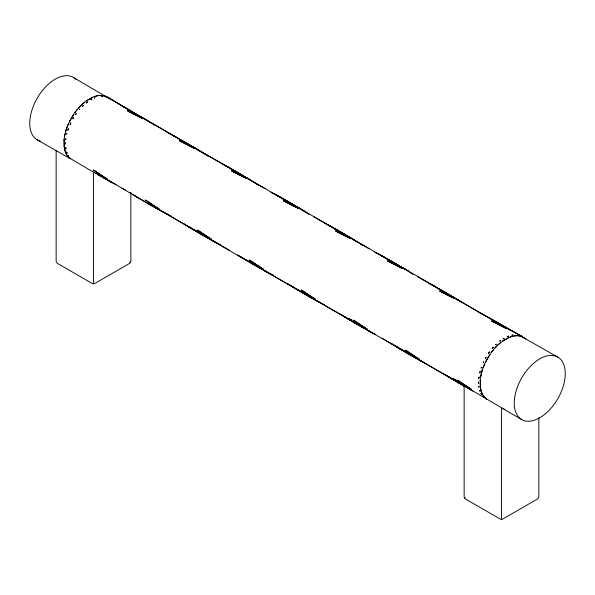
<?xml version="1.0" encoding="UTF-8"?>
<svg xmlns="http://www.w3.org/2000/svg" width="595" height="595" viewBox="0 0 595 595"><rect width="100%" height="100%" fill="white"/><g stroke="black" fill="none" stroke-linecap="round" stroke-linejoin="round"><path stroke-width="0.89" d="M70.292 158.701L56.146 150.624L56.146 261.413L57.232 263.288L92.418 283.607L93.497 283.77L93.497 172.186L69.072 157.757L70.292 158.791M464.621 386.073L464.145 385.954L464.145 496.966L465.231 498.841L500.417 519.16L501.503 519.323L501.503 407.746L444.279 374.069M93.497 283.77L94.583 283.607L129.769 263.288L130.454 262.432L130.855 261.413L130.855 192.951M464.546 497.993L465.231 497.591M501.503 519.323L502.582 519.16L537.768 498.841L538.854 496.966L538.854 417.571M37.217 139.825L56.778 151.048M96.561 173.591L93.497 172.186M107.45 97.089L104.735 95.981L107.45 97.089L109.77 98.889L73.282 77.365M136.582 114.456L108.811 97.907L150.721 122.845M524.731 338.139L520.893 336.249L557.783 357.089A36.064 20.818 -60 0 1 546.351 412.945A36.064 20.818 -60 0 1 515.121 394.916A36.064 20.818 -60 0 1 557.783 357.089M504.984 409.486L501.503 407.746M508.755 328.983L522.224 336.584L499.912 324.238M166.756 132.172L180.032 139.475M222.746 164.161L237.502 172.171L254.764 182.91M270.799 192.237L289.52 202.211L308.991 214.416M324.409 223.051L341.545 232.243L358.064 242.485M374.835 252.302L393.563 262.276L405.649 269.602L395.876 264.173M428.445 283.123L445.581 292.309L462.107 302.55M478.878 312.368L497.599 322.341L510.443 330.128L473.092 308.768M116.122 184.539L97.402 174.566M171.315 216.141L149.419 204.606L132.893 194.357M220.165 244.605L201.437 234.638L187.12 225.862M273.767 275.425L253.455 264.671L237.673 254.913M324.201 304.677L305.48 294.704L288.218 283.964M375.43 334.316L357.498 324.736L340.236 313.996M425.864 363.567L409.516 354.769L386.267 340.794M129.085 111.853L142.473 118.479L127.345 110.73L128.505 111.473M233.128 171.918L246.516 178.545L231.381 170.795L232.548 171.546M337.164 231.983L350.552 238.61L335.424 230.86L336.584 231.611M441.207 292.056L454.595 298.683L439.46 290.925L440.627 291.676M351.638 319.924L348.484 318.362L351.675 319.998M456.462 380.384L453.316 378.822L456.506 380.473M146.392 200.627L145.165 199.994L159.445 209.224L147.01 200.939M172.312 134.916L250.346 179.965L239.815 174.067M239.778 174.037L265.013 188.63M304.209 210.89L291.803 204.078L301.553 209.544M313.528 216.639L354.382 240.03L343.858 234.133M343.821 234.11L369.056 248.703M408.244 270.956L380.391 255.047L391.205 261.436M417.571 276.712L444.822 292.376M434.253 285.972L404.712 268.91M433.212 285.555L495.598 321.761L522.224 336.584M448.637 294.599L472.341 308.307M125.411 190.169L95.899 173.13L110.566 181.795L102.593 177.05M134.73 195.926L162.584 211.827L156.202 208.034M203.438 235.218L152.179 205.639L154.611 207.082M229.447 250.235L205.706 236.594M238.774 255.991L252.362 263.555M264.782 271.008L318.645 301.933L309.869 296.712M302.84 292.733L240.618 256.876L251.551 263.05M356.405 323.62L309.75 296.66M368.826 331.073L385.508 340.333M398.367 348.135L409.196 354.077M459.667 383.262L413.785 356.725M138.204 115.363L146.303 119.9L120.294 104.876L129.561 110.358M190.221 145.396L187.797 144.035L233.723 170.415M191.843 146.303L204.948 154.35M449.515 295.113L458.425 300.096L443.58 291.728M390.789 343.047L422.688 361.998L413.912 356.777M183.483 141.558L198.321 149.933L131.458 111.525L108.811 97.907M302.364 209.998L276.355 194.982L284.075 199.541M405.626 269.624L378.703 253.894M201.095 233.895L188.593 226.844L214.609 241.86L206.629 237.115M302.007 292.197L292.636 286.916L370.663 331.965L364.281 328.165M355.594 323.115L344.654 316.949L372.358 333.118M396.679 346.982L409.174 354.032M462.754 384.943L448.697 377.014L464.762 386.616M502.411 408.401L521.718 419.549M129.769 262.038L130.454 262.432M433.19 285.541L444.77 292.383M337.64 230.488L328.373 225.014L391.294 261.428M285.622 200.456L287.162 201.37M233.597 170.423L224.337 164.949L287.251 201.363M181.579 140.39L183.126 141.298M184.666 142.212L186.986 143.581L144.615 118.747M131.101 111.265L134.961 113.548M251.953 263.228L266.627 271.9L256.259 265.727M360.295 325.792L362.69 327.213M100.994 176.098L99.402 175.153L100.912 176.068M337.759 230.481L274.659 193.829M235.233 171.33L239.004 173.614M472.861 391.138L382.005 338.31M242.306 258.029L147.917 203.163M121.908 188.146L138.271 197.964M102.422 176.983L112.262 182.948M406.407 270.063L413.034 274.488M360.272 243.957L362.481 245.438M256.237 183.892L258.446 185.365M206.42 155.332L207.893 156.314M152.93 124.318L154.403 125.3M184.175 223.899L185.647 224.88M129.948 192.393L131.421 193.375M523.607 337.358L524.768 338.257M56.146 150.624L56.525 150.974M525.288 338.525L525.928 339.157M110.224 99.335L110.625 99.722M464.145 385.954L464.546 386.453M40.259 141.067A36.064 20.818 -60 0 1 37.217 98.182A36.064 20.818 -60 0 1 75.877 79.373M65.48 143.908L65.524 142.83L65.45 143.931M64.044 140.085L64.2 146.995L64.2 138.769L64.044 140.085M480.202 380.354L480.358 387.263L480.358 379.037L480.202 380.354M65.762 139.141L65.733 139.654L65.844 138.717L65.762 139.141M478.566 382.161L478.625 383.44L478.566 382.161M478.863 377.639L478.796 378.621L479.012 376.836L478.863 377.639M64.409 137.014L64.312 137.839L65.123 133.451L64.409 137.014M480.567 377.282L480.47 378.1L481.288 373.72L480.567 377.282M66.7 134.106L66.848 133.592L66.7 134.106M479.801 372.611L479.719 373.02L480.165 371.384L479.801 372.611M65.859 130.655L65.324 132.707L66.543 128.587L65.859 130.655M482.024 370.923L481.481 372.976L482.709 368.855L482.024 370.923M68.403 128.527L67.867 130.179L68.403 128.527M481.333 367.457L481.177 367.97L481.333 367.457M66.93 127.427L66.796 127.836L68.618 123.351L66.93 127.427M483.088 367.695L482.954 368.104L484.776 363.619L483.088 367.695M70.322 123.805L69.987 124.63L70.857 122.778L70.322 123.805M483.423 362.31L483.244 362.742L483.698 361.767L483.423 362.31M69.712 121.023L69.072 122.384L74.107 113.667L69.712 121.023M485.87 361.291L485.23 362.653L490.265 353.928L485.87 361.291M72.917 118.792L73.616 117.706L72.917 118.792M486.018 357.298L485.423 358.443L486.018 357.298M75.959 114.039L75.632 114.545L76.249 113.667L75.959 114.039M489.06 352.538L488.436 353.512L489.603 351.838L489.06 352.538M75.253 112.016L74.717 112.79L77.685 108.967L75.253 112.016M491.411 352.285L490.875 353.058L493.85 349.235L491.411 352.285M79.373 109.651L79.745 109.264L79.373 109.651M492.474 348.157L492.191 348.514L493.352 347.227L492.474 348.157M79.663 106.75L78.213 108.379L81.173 105.256L79.663 106.75M495.821 347.019L494.371 348.648L497.331 345.524L495.821 347.019M83.389 105.479L82.192 106.676L83.389 105.479M496.171 344.252L495.799 344.639L496.171 344.252M82.021 104.415L81.716 104.713L85.107 101.819L82.021 104.415M498.179 344.683L497.874 344.981L501.265 342.088L498.179 344.683M86.959 102.422L86.342 102.957L87.777 101.879L86.959 102.422M500.06 340.928L499.733 341.203L500.492 340.637L500.06 340.928M86.922 100.458L85.859 101.254L92.984 97.141L86.922 100.458M503.08 340.727L502.016 341.523L509.141 337.41L503.08 340.727M90.953 99.759L91.861 99.313L90.953 99.759M504.047 338.257L503.139 338.867L504.047 338.257M94.94 97.818L94.508 98.026L94.94 97.818M508.041 336.324L507.223 336.718L508.658 336.13L508.041 336.324M94.397 96.569L93.735 96.836L97.126 95.825L94.397 96.569M510.555 336.837L509.893 337.105L513.284 336.086L510.555 336.837M98.829 96.65L98.829 96.65M511.931 335.156L512.808 335.067L511.931 335.156M99.179 95.483L97.669 95.728L100.629 95.438L99.179 95.483M515.337 335.751L513.827 335.997L516.787 335.706L515.337 335.751M102.809 96.323L101.648 96.375L102.809 96.323M515.627 334.784L515.627 334.784M101.44 95.416L104.125 95.81L101.44 95.416M517.598 335.684L520.283 336.078L517.598 335.684M105.94 96.732L105.389 96.658L106.565 96.985L105.94 96.732M519.041 335.23L519.041 335.23M194.498 148.512L179.363 140.762L194.498 148.512M298.534 208.577L283.406 200.827L298.534 208.577M402.577 268.642L387.442 260.893L402.577 268.642M506.613 328.715L491.485 320.958L506.613 328.715M94.992 170.906L93.14 169.962L107.42 179.192L94.992 170.906M199.028 230.972L197.183 230.027L211.463 239.257L199.028 230.972M251.053 261.012L249.201 260.06L263.481 269.29L251.053 261.012M303.071 291.044L301.226 290.092L315.506 299.322L303.071 291.044M355.089 321.077L353.244 320.125L367.524 329.355L355.089 321.077M407.114 351.11L405.262 350.165L419.542 359.387L407.114 351.11M459.132 381.142L457.28 380.198L471.56 389.42L459.132 381.142M486.457 399.059L485.23 398.025L486.457 399.059M483.951 397.341L483.088 396.486L483.951 397.341M70.597 158.642L70.143 158.196L70.597 158.642M484.776 397.579L482.954 395.199L484.776 397.579M68.618 157.311L66.796 154.931L68.618 157.311M481.504 394.418L480.968 393.384L481.504 394.418M68.328 155.816L68.075 155.355L68.328 155.816M482.709 394.738L481.481 392.031L482.709 394.738M66.543 154.469L65.324 151.762L66.543 154.469M66.67 152.075L67.064 153.108L66.67 152.075M479.949 391.146L479.756 390.625L479.949 391.146M481.288 391.51L480.47 388.066L481.288 391.51M65.123 151.242L64.312 147.798L65.123 151.242M478.945 387.181L478.834 386.378L478.945 387.181M65.911 148.981L65.703 147.441L65.911 148.981"/></g></svg>
